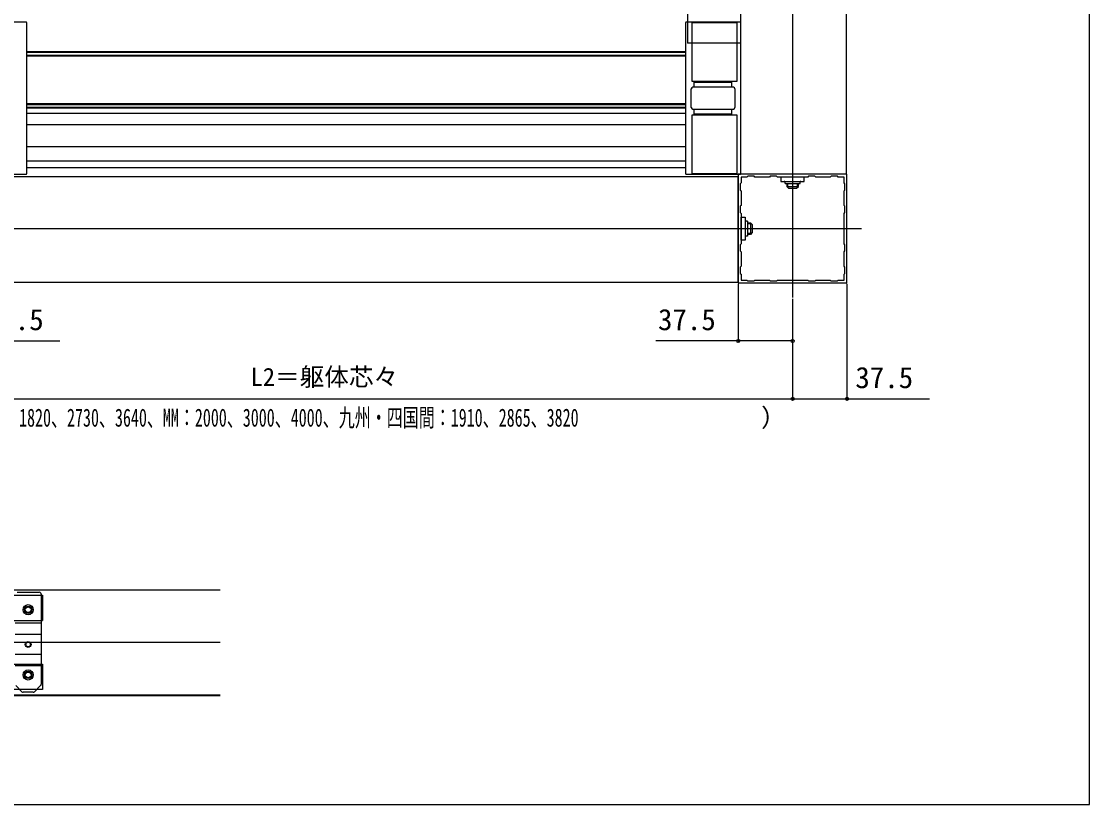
# Model space of a CAD drawing. Units: millimetres, scale not verified. Extents: x -875 to 875, y -1304 to 1297.
# Drawn here: x 138 to 875, y -1304 to -764 of the extents above; entities that cross this region are included whole.
import ezdxf
from ezdxf.enums import TextEntityAlignment as Align

# ---------------------------------------------------------------- set-up
doc = ezdxf.new("R2010")
doc.units = ezdxf.units.MM
doc.header["$LTSCALE"] = 8
for name, color, linetype in [('0-2_YKK_11', 7, 'Continuous'), ('0-4_YKK_12', 2, 'Continuous'), ('0-5_YKK_13', 4, 'Continuous'), ('0-7_YKK_D', 6, 'Continuous'), ('0-8_YKK_ZWAK', 7, 'Continuous')]:
    doc.layers.add(name, color=color, linetype=linetype)
doc.styles.add('ＭＳ ゴシック', font='')
doc.styles.get('ＭＳ ゴシック').set_extended_font_data('MS Gothic')

msp = doc.modelspace()

# ---------------------------------------------------------------- linework, layer by layer
at = {"layer": '0-2_YKK_11'}
msp.add_lwpolyline([(707.5, -869.2), (632.5, -869.2), (632.5, -944.2), (707.5, -944.2)], close=True, dxfattribs=at)
for points in [[(680.5, -871.2), (659.5, -871.2), (658.9, -870.6), (654.6, -870.6), (654, -871.2), (644, -871.2), (643.4, -870.6), (639.1, -870.6), (638.5, -871.2), (634.5, -871.2), (634.5, -875.2), (633.9, -875.8), (633.9, -880.1), (634.5, -880.7), (634.5, -890.7), (633.9, -891.3), (633.9, -895.6), (634.5, -896.2), (634.5, -917.2), (633.9, -917.8), (633.9, -922.1), (634.5, -922.7), (634.5, -932.7), (633.9, -933.3), (633.9, -937.6), (634.5, -938.2), (634.5, -942.2), (638.5, -942.2), (639.1, -942.8), (643.4, -942.8), (644, -942.2), (654, -942.2), (654.6, -942.8), (658.9, -942.8), (659.5, -942.2), (680.5, -942.2), (681.1, -942.8), (685.4, -942.8), (686, -942.2), (696, -942.2)], [(696, -942.2), (696.6, -942.8), (700.9, -942.8), (701.5, -942.2), (705.5, -942.2), (705.5, -938.2), (706.1, -937.6), (706.1, -933.3), (705.5, -932.7), (705.5, -922.7), (706.1, -922.1), (706.1, -917.8), (705.5, -917.2), (705.5, -896.2), (706.1, -895.6), (706.1, -891.3), (705.5, -890.7), (705.5, -880.7), (706.1, -880.1), (706.1, -875.8), (705.5, -875.2), (705.5, -871.2), (701.5, -871.2), (700.9, -870.6), (696.6, -870.6), (696, -871.2), (686, -871.2), (685.4, -870.6), (681.1, -870.6), (680.5, -871.2)]]:
    msp.add_lwpolyline(points, dxfattribs=at)
at = {"layer": '0-4_YKK_12'}
for p, q in [((670, -170.2), (670, -954.2)), ((634, -325.2), (634, -869.2)), ((707, -325.2), (707, -869.2)), ((634, -778.7), (597.5, -778.7)), ((596.15, -860.162), (141.5, -860.162)), ((596.15, -864.7), (141.5, -864.7)), ((707, -869.2), (634, -869.2)), ((107.5, -870.7), (632.5, -870.7)), ((632.5, -943.7), (632.5, -870.7)), ((-577.5, -906.7), (717.5, -906.7)), ((107.5, -943.7), (632.5, -943.7)), ((275, -1156.2), (112.5, -1156.2)), ((-125, -1192.2), (275, -1192.2)), ((275, -1228.7), (112.5, -1228.7)), ((275, -1229.2), (112.5, -1229.2))]:
    msp.add_line(p, q, dxfattribs=at)
msp.add_lwpolyline([(597.5, -354.2), (597.5, -764.2), (597.5, -778.7)], dxfattribs=at)
at = {"layer": '0-5_YKK_13'}
for p, q in [((141, -764.2), (101, -764.2)), ((141.5, -868.7), (141.5, -764.7)), ((596.15, -764.7), (596.15, -868.7)), ((634, -764.2), (596.65, -764.2)), ((600.65, -805.2), (600.65, -764.2)), ((600.65, -764.5), (631.65, -764.5)), ((631.65, -764.2), (631.65, -805.2)), ((596.15, -784.7), (141.5, -784.7)), ((596.15, -785.2), (141.5, -785.2)), ((596.15, -787.2), (141.5, -787.2)), ((596.15, -787.7), (141.5, -787.7)), ((600.131, -823.2), (600.131, -810.2)), ((631.65, -805.2), (600.65, -805.2)), ((629.131, -809.2), (601.131, -809.2)), ((602.15, -809.2), (602.15, -805.2)), ((602.15, -805.7), (628.131, -805.7)), ((628.15, -809.2), (628.15, -805.2)), ((630.131, -810.2), (630.131, -823.2)), ((596.15, -820.7), (141.5, -820.7)), ((596.15, -821.2), (141.5, -821.2)), ((596.15, -823.2), (141.5, -823.2)), ((596.15, -823.7), (141.5, -823.7)), ((601.131, -824.2), (629.131, -824.2)), ((602.15, -828.2), (602.15, -824.2)), ((628.15, -828.2), (628.15, -824.2)), ((596.15, -827.2), (141.5, -827.2)), ((600.65, -869.2), (600.65, -828.2)), ((600.65, -828.2), (631.65, -828.2)), ((628.131, -827.7), (602.15, -827.7)), ((631.65, -828.2), (631.65, -869.2)), ((596.15, -835.2), (141.5, -835.2)), ((596.15, -850.2), (141.5, -850.2)), ((101, -869.2), (141, -869.2)), ((596.65, -869.2), (634, -869.2)), ((631.65, -868.9), (600.65, -868.9)), ((664.8, -875.6), (664.8, -874.6)), ((664.8, -875.6), (675.2, -875.6)), ((666.648, -878.248), (666.648, -875.6)), ((673.352, -878.248), (673.352, -875.6)), ((674, -877.6), (674, -875.6)), ((675.2, -875.6), (675.2, -874.6)), ((667.2, -878.8), (666, -877.6)), ((667.2, -878.8), (672.8, -878.8)), ((672.8, -878.8), (674, -877.6)), ((638.9, -901.5), (637.9, -901.5)), ((638.9, -901.5), (638.9, -911.9)), ((641.548, -903.348), (638.9, -903.348)), ((642.1, -903.9), (640.9, -902.7)), ((642.1, -903.9), (642.1, -909.5)), ((638.9, -911.9), (637.9, -911.9)), ((641.548, -910.052), (638.9, -910.052)), ((640.9, -910.7), (638.9, -910.7)), ((642.1, -909.5), (640.9, -910.7)), ((134.8, -1157.7), (150.2, -1157.7)), ((151.5, -1159), (151.5, -1221.162)), ((112.5, -1177.2), (152.5, -1177.2)), ((151.5, -1179), (133.5, -1179)), ((151.5, -1186.7), (133.5, -1186.7)), ((151.5, -1200.7), (133.5, -1200.7)), ((112.5, -1207.2), (152.5, -1207.2)), ((151.5, -1208.4), (133.5, -1208.4)), ((138.119, -1226.319), (133.881, -1222.081)), ((151.119, -1222.081), (146.881, -1226.319)), ((145.962, -1226.7), (139.038, -1226.7))]:
    msp.add_line(p, q, dxfattribs=at)
for points in [[(678, -871.2), (662, -871.2), (662, -874.1), (678, -874.1)], [(634.5, -914.7), (634.5, -898.7), (637.4, -898.7), (637.4, -914.7)]]:
    msp.add_lwpolyline(points, close=True, dxfattribs=at)
for points in [[(666, -875.6), (666, -877.6), (674, -877.6)], [(638.9, -902.7), (640.9, -902.7), (640.9, -910.7)], [(112.5, -1224.7), (112.5, -1159.7), (152.5, -1159.7), (152.5, -1177.2)], [(152.5, -1207.2), (152.5, -1224.7), (112.5, -1224.7)]]:
    msp.add_lwpolyline(points, dxfattribs=at)
for centre, radius in [((142.5, -1169.7), 3.5), ((142.5, -1169.7), 2.5), ((142.5, -1169.7), 2), ((142.5, -1193.7), 2), ((142.5, -1193.7), 1.5), ((142.5, -1214.7), 3.5), ((142.5, -1214.7), 2.5), ((142.5, -1214.7), 2)]:
    msp.add_circle(centre, radius, dxfattribs=at)
for centre, radius, start, end in [((141, -764.7), 0.5, 0, 90), ((596.65, -764.7), 0.5, 90, 180), ((601.131, -810.2), 1, 90, 180), ((629.131, -810.2), 1, 0, 90), ((601.131, -823.2), 1, 180, 270), ((629.131, -823.2), 1, 270, 0), ((141, -868.7), 0.5, 270, 0), ((596.65, -868.7), 0.5, 180, 270), ((664.3, -874.6), 0.5, 0, 90), ((675.7, -874.6), 0.5, 90, 180), ((637.9, -901), 0.5, 180, 270), ((637.9, -912.4), 0.5, 90, 180), ((150.2, -1159), 1.3, 0, 90), ((150.2, -1221.162), 1.3, 315, 0), ((139.038, -1225.4), 1.3, 225, 270), ((145.962, -1225.4), 1.3, 270, 315)]:
    msp.add_arc(centre, radius, start, end, dxfattribs=at)
at = {"layer": '0-7_YKK_D'}
for p, q in [((632.5, -944.9), (632.5, -985.2)), ((707.5, -944.9), (707.5, -1025.2)), ((670, -955.2), (670, -1025.2)), ((670, -955.2), (670, -1025.2)), ((670, -955.2), (670, -985.2)), ((70, -1024.2), (670, -1024.2))]:
    msp.add_line(p, q, dxfattribs=at)
for points in [[(70, -984.2), (107.5, -984.2), (164.391, -984.2)], [(670, -984.2), (632.5, -984.2), (575.609, -984.2)], [(670, -1024.2), (707.5, -1024.2), (764.391, -1024.2)]]:
    msp.add_lwpolyline(points, dxfattribs=at)
for centre in [(632.5, -984.2), (670, -984.2), (670, -1024.2), (670, -1024.2), (707.5, -1024.2)]:
    msp.add_circle(centre, 1.075, dxfattribs=at)
at = {"layer": '0-8_YKK_ZWAK'}
msp.add_lwpolyline([(-875, -1304.2), (875, -1304.2), (875, 1245.8)], dxfattribs=at)

# ---------------------------------------------------------------- texts
at = {"layer": '0-7_YKK_D', "style": 'ＭＳ ゴシック'}
for s, height, p in [('37.5', 14.66, (113.323, -981.2)), ('37.5', 14.66, (577.132, -981.2)), ('L2＝躯体芯々', 12.46, (295.915, -1018.978)), ('37.5', 14.66, (713.323, -1021.2)), ('）', 12.46, (648.303, -1047.098))]:
    msp.add_text(s, height=height, dxfattribs=at).set_placement(p, align=Align.BOTTOM_LEFT)
at = {"layer": '0-7_YKK_D', "style": 'ＭＳ ゴシック', "width": 0.65}
msp.add_text('（関東間：1820、2730、3640、MM：2000、3000、4000、九州・四国間：1910、2865、3820', height=12.46, dxfattribs=at).set_placement((80.986, -1047.098), align=Align.BOTTOM_LEFT)

doc.saveas('drawing.dxf')
